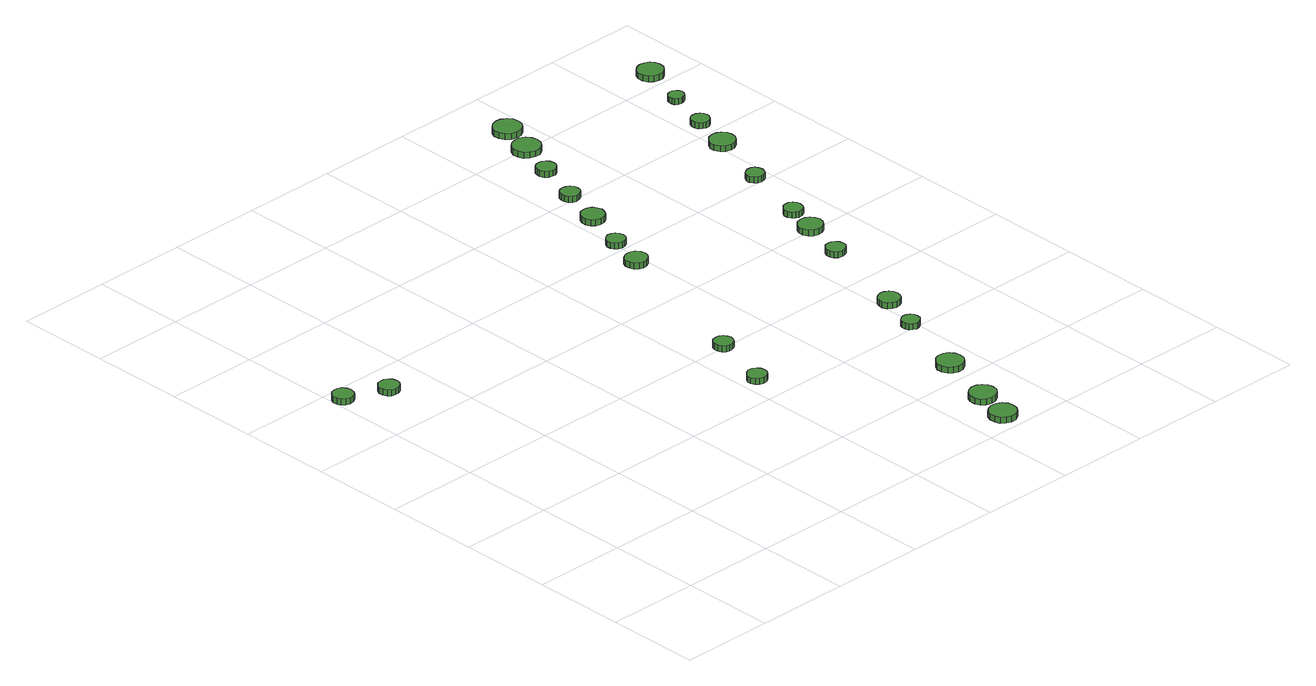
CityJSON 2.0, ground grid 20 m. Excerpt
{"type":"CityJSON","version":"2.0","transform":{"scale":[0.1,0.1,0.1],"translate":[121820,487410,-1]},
"CityObjects":{
"tree1":{"type":"SolitaryVegetationObject","attributes":{"function":"something"},"geometry":[{"type":"MultiSurface","lod":"1","boundaries":[[[0,1,2,3,4,5,6,7,8,9,10,11,12,13,14]],[[15,16,17,18,19,20,21,22,23,24,25,26,27,28,29]],[[0,29,28,1]],[[1,28,27,2]],[[2,27,26,3]],[[3,26,25,4]],[[4,25,24,5]],[[5,24,23,6]],[[6,23,22,7]],[[7,22,21,8]],[[8,21,20,9]],[[9,20,19,10]],[[10,19,18,11]],[[11,18,17,12]],[[12,17,16,13]],[[13,16,15,14]],[[14,15,29,0]]]}]},
"tree2":{"type":"SolitaryVegetationObject","attributes":{"function":"something"},"geometry":[{"type":"MultiSurface","lod":"1","boundaries":[[[30,31,32,33,34,35,36,37,38,39,40,41,42,43,44]],[[45,46,47,48,49,50,51,52,53,54,55,56,57,58,59]],[[30,59,58,31]],[[31,58,57,32]],[[32,57,56,33]],[[33,56,55,34]],[[34,55,54,35]],[[35,54,53,36]],[[36,53,52,37]],[[37,52,51,38]],[[38,51,50,39]],[[39,50,49,40]],[[40,49,48,41]],[[41,48,47,42]],[[42,47,46,43]],[[43,46,45,44]],[[44,45,59,30]]]}]},
"tree3":{"type":"SolitaryVegetationObject","attributes":{"function":"something"},"geometry":[{"type":"MultiSurface","lod":"1","boundaries":[[[60,61,62,63,64,65,66,67,68,69,70,71,72,73,74]],[[75,76,77,78,79,80,81,82,83,84,85,86,87,88,89]],[[60,89,88,61]],[[61,88,87,62]],[[62,87,86,63]],[[63,86,85,64]],[[64,85,84,65]],[[65,84,83,66]],[[66,83,82,67]],[[67,82,81,68]],[[68,81,80,69]],[[69,80,79,70]],[[70,79,78,71]],[[71,78,77,72]],[[72,77,76,73]],[[73,76,75,74]],[[74,75,89,60]]]}]},
"tree4":{"type":"SolitaryVegetationObject","attributes":{"function":"something"},"geometry":[{"type":"MultiSurface","lod":"1","boundaries":[[[90,91,92,93,94,95,96,97,98,99,100,101,102,103,104]],[[105,106,107,108,109,110,111,112,113,114,115,116,117,118,119]],[[90,119,118,91]],[[91,118,117,92]],[[92,117,116,93]],[[93,116,115,94]],[[94,115,114,95]],[[95,114,113,96]],[[96,113,112,97]],[[97,112,111,98]],[[98,111,110,99]],[[99,110,109,100]],[[100,109,108,101]],[[101,108,107,102]],[[102,107,106,103]],[[103,106,105,104]],[[104,105,119,90]]]}]},
"tree5":{"type":"SolitaryVegetationObject","attributes":{"function":"something"},"geometry":[{"type":"MultiSurface","lod":"1","boundaries":[[[120,121,122,123,124,125,126,127,128,129,130,131,132,133,134]],[[135,136,137,138,139,140,141,142,143,144,145,146,147,148,149]],[[120,149,148,121]],[[121,148,147,122]],[[122,147,146,123]],[[123,146,145,124]],[[124,145,144,125]],[[125,144,143,126]],[[126,143,142,127]],[[127,142,141,128]],[[128,141,140,129]],[[129,140,139,130]],[[130,139,138,131]],[[131,138,137,132]],[[132,137,136,133]],[[133,136,135,134]],[[134,135,149,120]]]}]},
"tree6":{"type":"SolitaryVegetationObject","attributes":{"function":"something"},"geometry":[{"type":"MultiSurface","lod":"1","boundaries":[[[150,151,152,153,154,155,156,157,158,159,160,161,162,163,164]],[[165,166,167,168,169,170,171,172,173,174,175,176,177,178,179]],[[150,179,178,151]],[[151,178,177,152]],[[152,177,176,153]],[[153,176,175,154]],[[154,175,174,155]],[[155,174,173,156]],[[156,173,172,157]],[[157,172,171,158]],[[158,171,170,159]],[[159,170,169,160]],[[160,169,168,161]],[[161,168,167,162]],[[162,167,166,163]],[[163,166,165,164]],[[164,165,179,150]]]}]},
"tree7":{"type":"SolitaryVegetationObject","attributes":{"function":"something"},"geometry":[{"type":"MultiSurface","lod":"1","boundaries":[[[180,181,182,183,184,185,186,187,188,189,190,191,192,193,194]],[[195,196,197,198,199,200,201,202,203,204,205,206,207,208,209]],[[180,209,208,181]],[[181,208,207,182]],[[182,207,206,183]],[[183,206,205,184]],[[184,205,204,185]],[[185,204,203,186]],[[186,203,202,187]],[[187,202,201,188]],[[188,201,200,189]],[[189,200,199,190]],[[190,199,198,191]],[[191,198,197,192]],[[192,197,196,193]],[[193,196,195,194]],[[194,195,209,180]]]}]},
"tree8":{"type":"SolitaryVegetationObject","attributes":{"function":"something"},"geometry":[{"type":"MultiSurface","lod":"1","boundaries":[[[210,211,212,213,214,215,216,217,218,219,220,221,222,223,224]],[[225,226,227,228,229,230,231,232,233,234,235,236,237,238,239]],[[210,239,238,211]],[[211,238,237,212]],[[212,237,236,213]],[[213,236,235,214]],[[214,235,234,215]],[[215,234,233,216]],[[216,233,232,217]],[[217,232,231,218]],[[218,231,230,219]],[[219,230,229,220]],[[220,229,228,221]],[[221,228,227,222]],[[222,227,226,223]],[[223,226,225,224]],[[224,225,239,210]]]}]},
"tree9":{"type":"SolitaryVegetationObject","attributes":{"function":"something"},"geometry":[{"type":"MultiSurface","lod":"1","boundaries":[[[240,241,242,243,244,245,246,247,248,249,250,251,252,253,254]],[[255,256,257,258,259,260,261,262,263,264,265,266,267,268,269]],[[240,269,268,241]],[[241,268,267,242]],[[242,267,266,243]],[[243,266,265,244]],[[244,265,264,245]],[[245,264,263,246]],[[246,263,262,247]],[[247,262,261,248]],[[248,261,260,249]],[[249,260,259,250]],[[250,259,258,251]],[[251,258,257,252]],[[252,257,256,253]],[[253,256,255,254]],[[254,255,269,240]]]}]},
"tree10":{"type":"SolitaryVegetationObject","attributes":{"function":"something"},"geometry":[{"type":"MultiSurface","lod":"1","boundaries":[[[270,271,272,273,274,275,276,277,278,279,280,281,282,283,284]],[[285,286,287,288,289,290,291,292,293,294,295,296,297,298,299]],[[270,299,298,271]],[[271,298,297,272]],[[272,297,296,273]],[[273,296,295,274]],[[274,295,294,275]],[[275,294,293,276]],[[276,293,292,277]],[[277,292,291,278]],[[278,291,290,279]],[[279,290,289,280]],[[280,289,288,281]],[[281,288,287,282]],[[282,287,286,283]],[[283,286,285,284]],[[284,285,299,270]]]}]},
"tree11":{"type":"SolitaryVegetationObject","attributes":{"function":"something"},"geometry":[{"type":"MultiSurface","lod":"1","boundaries":[[[300,301,302,303,304,305,306,307,308,309,310,311,312,313,314]],[[315,316,317,318,319,320,321,322,323,324,325,326,327,328,329]],[[300,329,328,301]],[[301,328,327,302]],[[302,327,326,303]],[[303,326,325,304]],[[304,325,324,305]],[[305,324,323,306]],[[306,323,322,307]],[[307,322,321,308]],[[308,321,320,309]],[[309,320,319,310]],[[310,319,318,311]],[[311,318,317,312]],[[312,317,316,313]],[[313,316,315,314]],[[314,315,329,300]]]}]},
"tree12":{"type":"SolitaryVegetationObject","attributes":{"function":"something"},"geometry":[{"type":"MultiSurface","lod":"1","boundaries":[[[330,331,332,333,334,335,336,337,338,339,340,341,342,343,344]],[[345,346,347,348,349,350,351,352,353,354,355,356,357,358,359]],[[330,359,358,331]],[[331,358,357,332]],[[332,357,356,333]],[[333,356,355,334]],[[334,355,354,335]],[[335,354,353,336]],[[336,353,352,337]],[[337,352,351,338]],[[338,351,350,339]],[[339,350,349,340]],[[340,349,348,341]],[[341,348,347,342]],[[342,347,346,343]],[[343,346,345,344]],[[344,345,359,330]]]}]},
"tree13":{"type":"SolitaryVegetationObject","attributes":{"function":"something"},"geometry":[{"type":"MultiSurface","lod":"1","boundaries":[[[360,361,362,363,364,365,366,367,368,369,370,371,372,373,374]],[[375,376,377,378,379,380,381,382,383,384,385,386,387,388,389]],[[360,389,388,361]],[[361,388,387,362]],[[362,387,386,363]],[[363,386,385,364]],[[364,385,384,365]],[[365,384,383,366]],[[366,383,382,367]],[[367,382,381,368]],[[368,381,380,369]],[[369,380,379,370]],[[370,379,378,371]],[[371,378,377,372]],[[372,377,376,373]],[[373,376,375,374]],[[374,375,389,360]]]}]},
"tree14":{"type":"SolitaryVegetationObject","attributes":{"function":"something"},"geometry":[{"type":"MultiSurface","lod":"1","boundaries":[[[390,391,392,393,394,395,396,397,398,399,400,401,402,403,404]],[[405,406,407,408,409,410,411,412,413,414,415,416,417,418,419]],[[390,419,418,391]],[[391,418,417,392]],[[392,417,416,393]],[[393,416,415,394]],[[394,415,414,395]],[[395,414,413,396]],[[396,413,412,397]],[[397,412,411,398]],[[398,411,410,399]],[[399,410,409,400]],[[400,409,408,401]],[[401,408,407,402]],[[402,407,406,403]],[[403,406,405,404]],[[404,405,419,390]]]}]},
"tree15":{"type":"SolitaryVegetationObject","attributes":{"function":"something"},"geometry":[{"type":"MultiSurface","lod":"1","boundaries":[[[420,421,422,423,424,425,426,427,428,429,430,431,432,433,434]],[[435,436,437,438,439,440,441,442,443,444,445,446,447,448,449]],[[420,449,448,421]],[[421,448,447,422]],[[422,447,446,423]],[[423,446,445,424]],[[424,445,444,425]],[[425,444,443,426]],[[426,443,442,427]],[[427,442,441,428]],[[428,441,440,429]],[[429,440,439,430]],[[430,439,438,431]],[[431,438,437,432]],[[432,437,436,433]],[[433,436,435,434]],[[434,435,449,420]]]}]},
"tree16":{"type":"SolitaryVegetationObject","attributes":{"function":"something"},"geometry":[{"type":"MultiSurface","lod":"1","boundaries":[[[450,451,452,453,454,455,456,457,458,459,460,461,462,463,464]],[[465,466,467,468,469,470,471,472,473,474,475,476,477,478,479]],[[450,479,478,451]],[[451,478,477,452]],[[452,477,476,453]],[[453,476,475,454]],[[454,475,474,455]],[[455,474,473,456]],[[456,473,472,457]],[[457,472,471,458]],[[458,471,470,459]],[[459,470,469,460]],[[460,469,468,461]],[[461,468,467,462]],[[462,467,466,463]],[[463,466,465,464]],[[464,465,479,450]]]}]},
"tree17":{"type":"SolitaryVegetationObject","attributes":{"function":"something"},"geometry":[{"type":"MultiSurface","lod":"1","boundaries":[[[480,481,482,483,484,485,486,487,488,489,490,491,492,493,494]],[[495,496,497,498,499,500,501,502,503,504,505,506,507,508,509]],[[480,509,508,481]],[[481,508,507,482]],[[482,507,506,483]],[[483,506,505,484]],[[484,505,504,485]],[[485,504,503,486]],[[486,503,502,487]],[[487,502,501,488]],[[488,501,500,489]],[[489,500,499,490]],[[490,499,498,491]],[[491,498,497,492]],[[492,497,496,493]],[[493,496,495,494]],[[494,495,509,480]]]}]},
"tree18":{"type":"SolitaryVegetationObject","attributes":{"function":"something"},"geometry":[{"type":"MultiSurface","lod":"1","boundaries":[[[510,511,512,513,514,515,516,517,518,519,520,521,522,523,524]],[[525,526,527,528,529,530,531,532,533,534,535,536,537,538,539]],[[510,539,538,511]],[[511,538,537,512]],[[512,537,536,513]],[[513,536,535,514]],[[514,535,534,515]],[[515,534,533,516]],[[516,533,532,517]],[[517,532,531,518]],[[518,531,530,519]],[[519,530,529,520]],[[520,529,528,521]],[[521,528,527,522]],[[522,527,526,523]],[[523,526,525,524]],[[524,525,539,510]]]}]},
"tree19":{"type":"SolitaryVegetationObject","attributes":{"function":"something"},"geometry":[{"type":"MultiSurface","lod":"1","boundaries":[[[540,541,542,543,544,545,546,547,548,549,550,551,552,553,554]],[[555,556,557,558,559,560,561,562,563,564,565,566,567,568,569]],[[540,569,568,541]],[[541,568,567,542]],[[542,567,566,543]],[[543,566,565,544]],[[544,565,564,545]],[[545,564,563,546]],[[546,563,562,547]],[[547,562,561,548]],[[548,561,560,549]],[[549,560,559,550]],[[550,559,558,551]],[[551,558,557,552]],[[552,557,556,553]],[[553,556,555,554]],[[554,555,569,540]]]}]},
"tree20":{"type":"SolitaryVegetationObject","attributes":{"function":"something"},"geometry":[{"type":"MultiSurface","lod":"1","boundaries":[[[570,571,572,573,574,575,576,577,578,579,580,581,582,583,584]],[[585,586,587,588,589,590,591,592,593,594,595,596,597,598,599]],[[570,599,598,571]],[[571,598,597,572]],[[572,597,596,573]],[[573,596,595,574]],[[574,595,594,575]],[[575,594,593,576]],[[576,593,592,577]],[[577,592,591,578]],[[578,591,590,579]],[[579,590,589,580]],[[580,589,588,581]],[[581,588,587,582]],[[582,587,586,583]],[[583,586,585,584]],[[584,585,599,570]]]}]},
"tree21":{"type":"SolitaryVegetationObject","attributes":{"function":"something"},"geometry":[{"type":"MultiSurface","lod":"1","boundaries":[[[600,601,602,603,604,605,606,607,608,609,610,611,612,613,614]],[[615,616,617,618,619,620,621,622,623,624,625,626,627,628,629]],[[600,629,628,601]],[[601,628,627,602]],[[602,627,626,603]],[[603,626,625,604]],[[604,625,624,605]],[[605,624,623,606]],[[606,623,622,607]],[[607,622,621,608]],[[608,621,620,609]],[[609,620,619,610]],[[610,619,618,611]],[[611,618,617,612]],[[612,617,616,613]],[[613,616,615,614]],[[614,615,629,600]]]}]},
"tree22":{"type":"SolitaryVegetationObject","attributes":{"function":"something"},"geometry":[{"type":"MultiSurface","lod":"1","boundaries":[[[630,631,632,633,634,635,636,637,638,639,640,641,642,643,644]],[[645,646,647,648,649,650,651,652,653,654,655,656,657,658,659]],[[630,659,658,631]],[[631,658,657,632]],[[632,657,656,633]],[[633,656,655,634]],[[634,655,654,635]],[[635,654,653,636]],[[636,653,652,637]],[[637,652,651,638]],[[638,651,650,639]],[[639,650,649,640]],[[640,649,648,641]],[[641,648,647,642]],[[642,647,646,643]],[[643,646,645,644]],[[644,645,659,630]]]}]},
"tree23":{"type":"SolitaryVegetationObject","attributes":{"function":"something"},"geometry":[{"type":"MultiSurface","lod":"1","boundaries":[[[660,661,662,663,664,665,666,667,668,669,670,671,672,673,674]],[[675,676,677,678,679,680,681,682,683,684,685,686,687,688,689]],[[660,689,688,661]],[[661,688,687,662]],[[662,687,686,663]],[[663,686,685,664]],[[664,685,684,665]],[[665,684,683,666]],[[666,683,682,667]],[[667,682,681,668]],[[668,681,680,669]],[[669,680,679,670]],[[670,679,678,671]],[[671,678,677,672]],[[672,677,676,673]],[[673,676,675,674]],[[674,675,689,660]]]}]},
"tree24":{"type":"SolitaryVegetationObject","attributes":{"function":"something"},"geometry":[{"type":"MultiSurface","lod":"1","boundaries":[[[690,691,692,693,694,695,696,697,698,699,700,701,702,703,704]],[[705,706,707,708,709,710,711,712,713,714,715,716,717,718,719]],[[690,719,718,691]],[[691,718,717,692]],[[692,717,716,693]],[[693,716,715,694]],[[694,715,714,695]],[[695,714,713,696]],[[696,713,712,697]],[[697,712,711,698]],[[698,711,710,699]],[[699,710,709,700]],[[700,709,708,701]],[[701,708,707,702]],[[702,707,706,703]],[[703,706,705,704]],[[704,705,719,690]]]}]}
},
"vertices":[
[45,968,23],[43,976,23],[38,984,23],[30,988,23],[21,989,23],[12,987,23],[5,980,23],[2,972,23],[2,963,23],[5,955,23],[12,949,23],[21,946,23],[30,947,23],[38,951,23],[43,959,23],[43,959,10],[38,951,10],[30,947,10],[21,946,10],[12,949,10],[5,955,10],[2,963,10],[2,972,10],[5,980,10],[12,987,10],[21,989,10],[30,988,10],[38,984,10],[43,976,10],[45,968,10],
[129,928,25],[127,937,25],[121,944,25],[114,949,25],[105,949,25],[96,947,25],[90,941,25],[86,933,25],[86,924,25],[90,915,25],[96,909,25],[105,907,25],[114,908,25],[121,912,25],[127,919,25],[127,919,12],[121,912,12],[114,908,12],[105,907,12],[96,909,12],[90,915,12],[86,924,12],[86,933,12],[90,941,12],[96,947,12],[105,949,12],[114,949,12],[121,944,12],[127,937,12],[129,928,12],
[656,467,26],[654,476,26],[649,482,26],[642,487,26],[633,488,26],[625,485,26],[619,479,26],[615,471,26],[615,463,26],[619,455,26],[625,450,26],[633,447,26],[642,448,26],[649,452,26],[654,459,26],[654,459,13],[649,452,13],[642,448,13],[633,447,13],[625,450,13],[619,455,13],[615,463,13],[615,471,13],[619,479,13],[625,485,13],[633,488,13],[642,487,13],[649,482,13],[654,476,13],[656,467,13],
[694,597,28],[692,605,28],[687,612,28],[680,617,28],[671,617,28],[663,615,28],[657,609,28],[654,601,28],[654,593,28],[657,585,28],[663,579,28],[671,577,28],[680,578,28],[687,582,28],[692,589,28],[692,589,15],[687,582,15],[680,578,15],[671,577,15],[663,579,15],[657,585,15],[654,593,15],[654,601,15],[657,609,15],[663,615,15],[671,617,15],[680,617,15],[687,612,15],[692,605,15],[694,597,15],
[893,34,31],[891,45,31],[884,55,31],[874,61,31],[862,62,31],[851,58,31],[842,51,31],[838,40,31],[838,28,31],[842,17,31],[851,10,31],[862,6,31],[874,7,31],[884,13,31],[891,23,31],[891,23,18],[884,13,18],[874,7,18],[862,6,18],[851,10,18],[842,17,18],[838,28,18],[838,40,18],[842,51,18],[851,58,18],[862,62,18],[874,61,18],[884,55,18],[891,45,18],[893,34,18],
[918,114,28],[916,125,28],[909,135,28],[899,141,28],[887,142,28],[876,138,28],[867,130,28],[863,120,28],[863,108,28],[867,97,28],[876,90,28],[887,86,28],[899,87,28],[909,93,28],[916,102,28],[916,102,15],[909,93,15],[899,87,15],[887,86,15],[876,90,15],[867,97,15],[863,108,15],[863,120,15],[867,130,15],[876,138,15],[887,142,15],[899,141,15],[909,135,15],[916,125,15],[918,114,15],
[959,245,27],[957,256,27],[950,266,27],[940,272,27],[928,273,27],[917,269,27],[909,261,27],[904,251,27],[904,239,27],[909,228,27],[917,221,27],[928,217,27],[940,218,27],[950,224,27],[957,233,27],[957,233,14],[950,224,14],[940,218,14],[928,217,14],[917,221,14],[909,228,14],[904,239,14],[904,251,14],[909,261,14],[917,269,14],[928,273,14],[940,272,14],[950,266,14],[957,256,14],[959,245,14],
[801,940,28],[799,950,28],[793,958,28],[784,962,28],[775,963,28],[766,960,28],[758,954,28],[755,945,28],[755,935,28],[758,927,28],[766,920,28],[775,917,28],[784,918,28],[793,923,28],[799,931,28],[799,931,15],[793,923,15],[784,918,15],[775,917,15],[766,920,15],[758,927,15],[755,935,15],[755,945,15],[758,954,15],[766,960,15],[775,963,15],[784,962,15],[793,958,15],[799,950,15],[801,940,15],
[1004,407,28],[1003,415,28],[998,421,28],[991,425,28],[984,426,28],[976,423,28],[970,418,28],[967,411,28],[967,403,28],[970,396,28],[976,391,28],[984,388,28],[991,389,28],[998,393,28],[1003,399,28],[1003,399,15],[998,393,15],[991,389,15],[984,388,15],[976,391,15],[970,396,15],[967,403,15],[967,411,15],[970,418,15],[976,423,15],[984,426,15],[991,425,15],[998,421,15],[1003,415,15],[1004,407,15],
[822,1021,26],[821,1029,26],[816,1036,26],[809,1040,26],[801,1041,26],[793,1038,26],[787,1033,26],[784,1025,26],[784,1017,26],[787,1010,26],[793,1005,26],[801,1002,26],[809,1003,26],[816,1007,26],[821,1013,26],[821,1013,13],[816,1007,13],[809,1003,13],[801,1002,13],[793,1005,13],[787,1010,13],[784,1017,13],[784,1025,13],[787,1033,13],[793,1038,13],[801,1041,13],[809,1040,13],[816,1036,13],[821,1029,13],[822,1021,13],
[1033,490,32],[1031,500,32],[1025,507,32],[1017,512,32],[1008,513,32],[999,510,32],[992,504,32],[988,495,32],[988,486,32],[992,477,32],[999,471,32],[1008,468,32],[1017,469,32],[1025,473,32],[1031,481,32],[1031,481,19],[1025,473,19],[1017,469,19],[1008,468,19],[999,471,19],[992,477,19],[988,486,19],[988,495,19],[992,504,19],[999,510,19],[1008,513,19],[1017,512,19],[1025,507,19],[1031,500,19],[1033,490,19],
[861,1118,26],[858,1128,26],[853,1136,26],[844,1141,26],[834,1142,26],[824,1139,26],[817,1132,26],[813,1123,26],[813,1113,26],[817,1104,26],[824,1097,26],[834,1094,26],[844,1095,26],[853,1100,26],[858,1108,26],[858,1108,13],[853,1100,13],[844,1095,13],[834,1094,13],[824,1097,13],[817,1104,13],[813,1113,13],[813,1123,13],[817,1132,13],[824,1139,13],[834,1142,13],[844,1141,13],[853,1136,13],[858,1128,13],[861,1118,13],
[885,1209,26],[884,1217,26],[879,1224,26],[871,1228,26],[863,1229,26],[855,1227,26],[848,1221,26],[845,1213,26],[845,1205,26],[848,1197,26],[855,1191,26],[863,1189,26],[871,1190,26],[879,1194,26],[884,1201,26],[884,1201,13],[879,1194,13],[871,1190,13],[863,1189,13],[855,1191,13],[848,1197,13],[845,1205,13],[845,1213,13],[848,1221,13],[855,1227,13],[863,1229,13],[871,1228,13],[879,1224,13],[884,1217,13],[885,1209,13],
[1092,698,32],[1090,706,32],[1085,713,32],[1077,717,32],[1069,718,32],[1061,716,32],[1055,710,32],[1051,702,32],[1051,694,32],[1055,686,32],[1061,680,32],[1069,678,32],[1077,679,32],[1085,683,32],[1090,690,32],[1090,690,19],[1085,683,19],[1077,679,19],[1069,678,19],[1061,680,19],[1055,686,19],[1051,694,19],[1051,702,19],[1055,710,19],[1061,716,19],[1069,718,19],[1077,717,19],[1085,713,19],[1090,706,19],[1092,698,19],
[919,1309,26],[918,1317,26],[913,1324,26],[905,1328,26],[897,1329,26],[889,1327,26],[882,1321,26],[879,1313,26],[879,1305,26],[882,1297,26],[889,1291,26],[897,1289,26],[905,1289,26],[913,1294,26],[918,1301,26],[918,1301,13],[913,1294,13],[905,1289,13],[897,1289,13],[889,1291,13],[882,1297,13],[879,1305,13],[879,1313,13],[882,1321,13],[889,1327,13],[897,1329,13],[905,1328,13],[913,1324,13],[918,1317,13],[919,1309,13],
[1129,799,28],[1126,809,28],[1120,818,28],[1111,823,28],[1101,824,28],[1090,821,28],[1083,814,28],[1078,804,28],[1078,794,28],[1083,784,28],[1090,777,28],[1101,774,28],[1111,775,28],[1120,780,28],[1126,789,28],[1126,789,15],[1120,780,15],[1111,775,15],[1101,774,15],[1090,777,15],[1083,784,15],[1078,794,15],[1078,804,15],[1083,814,15],[1090,821,15],[1101,824,15],[1111,823,15],[1120,818,15],[1126,809,15],[1129,799,15],
[957,1392,27],[955,1404,27],[948,1414,27],[937,1420,27],[925,1421,27],[913,1417,27],[904,1409,27],[899,1398,27],[899,1386,27],[904,1375,27],[913,1367,27],[925,1363,27],[937,1364,27],[948,1370,27],[955,1380,27],[955,1380,14],[948,1370,14],[937,1364,14],[925,1363,14],[913,1367,14],[904,1375,14],[899,1386,14],[899,1398,14],[904,1409,14],[913,1417,14],[925,1421,14],[937,1420,14],[948,1414,14],[955,1404,14],[957,1392,14],
[1145,869,26],[1143,877,26],[1139,884,26],[1132,888,26],[1123,888,26],[1116,886,26],[1110,880,26],[1106,873,26],[1106,865,26],[1110,857,26],[1116,852,26],[1123,849,26],[1132,850,26],[1139,854,26],[1143,861,26],[1143,861,13],[1139,854,13],[1132,850,13],[1123,849,13],[1116,852,13],[1110,857,13],[1106,865,13],[1106,873,13],[1110,880,13],[1116,886,13],[1123,888,13],[1132,888,13],[1139,884,13],[1143,877,13],[1145,869,13],
[982,1469,26],[980,1481,26],[973,1490,26],[962,1497,26],[950,1498,26],[938,1494,26],[929,1486,26],[924,1475,26],[924,1463,26],[929,1452,26],[938,1443,26],[950,1440,26],[962,1441,26],[973,1447,26],[980,1457,26],[980,1457,13],[973,1447,13],[962,1441,13],[950,1440,13],[938,1443,13],[929,1452,13],[924,1463,13],[924,1475,13],[929,1486,13],[938,1494,13],[950,1498,13],[962,1497,13],[973,1490,13],[980,1481,13],[982,1469,13],
[1187,1016,25],[1185,1023,25],[1181,1030,25],[1174,1034,25],[1166,1034,25],[1159,1032,25],[1153,1027,25],[1149,1019,25],[1149,1012,25],[1153,1004,25],[1159,999,25],[1166,997,25],[1174,998,25],[1181,1001,25],[1185,1008,25],[1185,1008,12],[1181,1001,12],[1174,998,12],[1166,997,12],[1159,999,12],[1153,1004,12],[1149,1012,12],[1149,1019,12],[1153,1027,12],[1159,1032,12],[1166,1034,12],[1174,1034,12],[1181,1030,12],[1185,1023,12],[1187,1016,12],
[1237,1148,26],[1235,1159,26],[1228,1168,26],[1219,1173,26],[1208,1174,26],[1197,1171,26],[1189,1163,26],[1184,1153,26],[1184,1142,26],[1189,1132,26],[1197,1124,26],[1208,1121,26],[1219,1122,26],[1228,1128,26],[1235,1137,26],[1235,1137,14],[1228,1128,14],[1219,1122,14],[1208,1121,14],[1197,1124,14],[1189,1132,14],[1184,1142,14],[1184,1153,14],[1189,1163,14],[1197,1171,14],[1208,1174,14],[1219,1173,14],[1228,1168,14],[1235,1159,14],[1237,1148,14],
[1255,1234,26],[1254,1242,26],[1249,1248,26],[1242,1252,26],[1234,1253,26],[1227,1251,26],[1221,1245,26],[1218,1238,26],[1218,1230,26],[1221,1223,26],[1227,1218,26],[1234,1215,26],[1242,1216,26],[1249,1220,26],[1254,1227,26],[1254,1227,13],[1249,1220,13],[1242,1216,13],[1234,1215,13],[1227,1218,13],[1221,1223,13],[1218,1230,13],[1218,1238,13],[1221,1245,13],[1227,1251,13],[1234,1253,13],[1242,1252,13],[1249,1248,13],[1254,1242,13],[1255,1234,13],
[1284,1331,25],[1282,1337,25],[1278,1343,25],[1272,1346,25],[1266,1347,25],[1259,1345,25],[1254,1340,25],[1252,1334,25],[1252,1328,25],[1254,1321,25],[1259,1317,25],[1266,1315,25],[1272,1316,25],[1278,1319,25],[1282,1324,25],[1282,1324,12],[1278,1319,12],[1272,1316,12],[1266,1315,12],[1259,1317,12],[1254,1321,12],[1252,1328,12],[1252,1334,12],[1254,1340,12],[1259,1345,12],[1266,1347,12],[1272,1346,12],[1278,1343,12],[1282,1337,12],[1284,1331,12],
[1324,1432,27],[1322,1443,27],[1315,1452,27],[1306,1457,27],[1295,1459,27],[1284,1455,27],[1276,1448,27],[1271,1438,27],[1271,1426,27],[1276,1416,27],[1284,1409,27],[1295,1405,27],[1306,1406,27],[1315,1412,27],[1322,1421,27],[1322,1421,14],[1315,1412,14],[1306,1406,14],[1295,1405,14],[1284,1409,14],[1276,1416,14],[1271,1426,14],[1271,1438,14],[1276,1448,14],[1284,1455,14],[1295,1459,14],[1306,1457,14],[1315,1452,14],[1322,1443,14],[1324,1432,14]
]}
